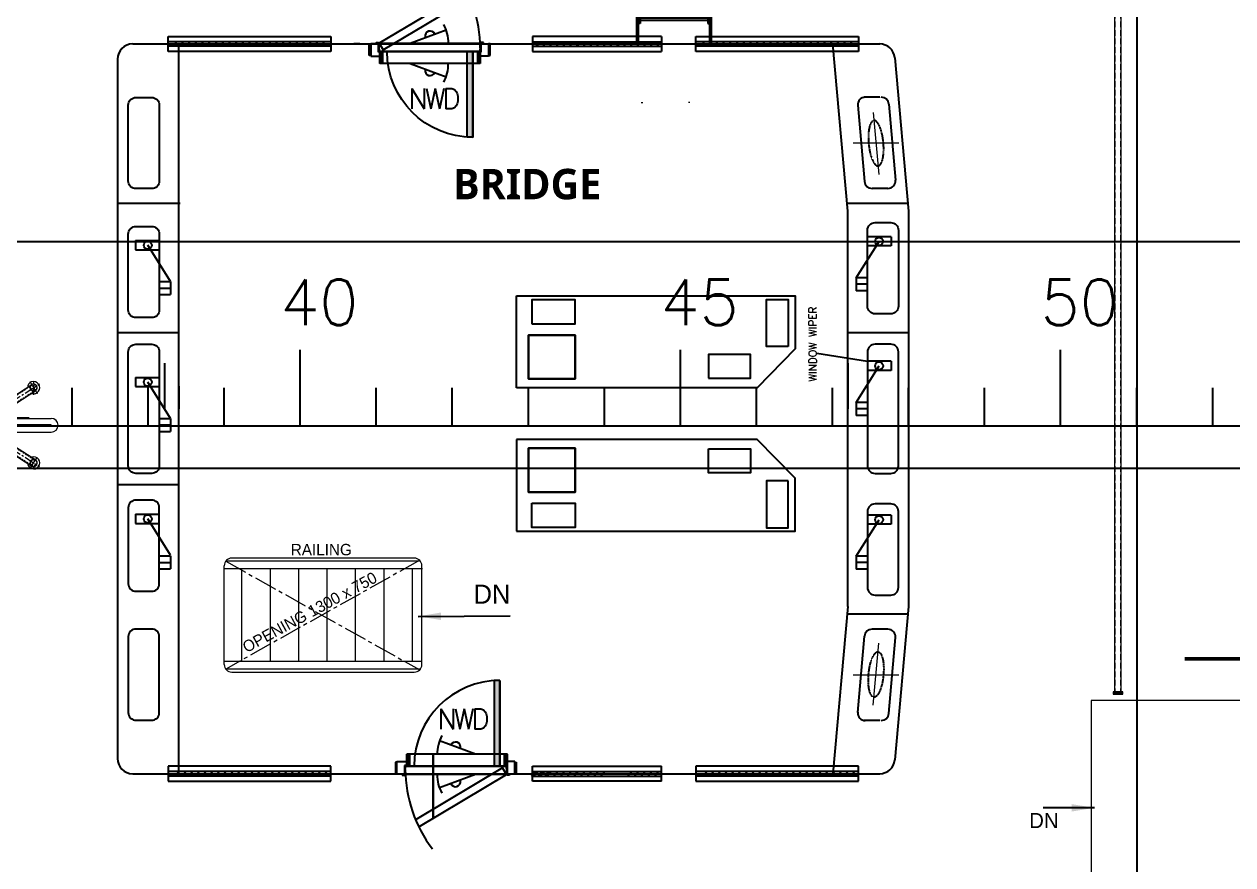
# Model space of a CAD drawing. Extents: x 766778 to 845620, y 133762 to 209800.
# Drawn here: x 832052 to 839999, y 172086 to 177615 of the extents above; entities that cross this region are included whole.
import ezdxf
from ezdxf.xclip import XClip

# ---------------------------------------------------------------- set-up
doc = ezdxf.new("R2010")
doc.units = 0
doc.header["$MEASUREMENT"] = 0
doc.header["$XCLIPFRAME"] = 2
for name, pattern in [('CENTER', [2, 1.25, -0.25, 0.25, -0.25]), ('CONTINUA', [0]), ('DASHED', [0.75, 0.5, -0.25]), ('HIDDEN', [0.375, 0.25, -0.125]), ('MITTE2', [1.125, 0.75, -0.125, 0.125, -0.125])]:
    doc.linetypes.add(name, pattern=pattern)
doc.layers.get('0').update_dxf_attribs({"color": 1, "linetype": 'CONTINUOUS'})
for name, color, linetype in [('acc. doors', 7, 'CONTINUOUS'), ('GA', 7, 'CONTINUOUS'), ('Layer1', 7, 'CONTINUOUS'), ('OUTFIT-ESCAPE LADDERS', 7, 'CONTINUOUS'), ('SS', 1, 'CONTINUOUS')]:
    doc.layers.add(name, color=color, linetype=linetype)
for name, color, linetype, lineweight in [('CON-035', 2, 'CONTINUOUS', 35), ('Steel Bulkheads & decks', 1, 'CONTINUOUS', 15), ('TXT-050', 3, 'CONTINUOUS', 50)]:
    doc.layers.add(name, color=color, linetype=linetype, lineweight=lineweight)
doc.styles.add('ROMAN S', font='romans.shx')
doc.styles.add('ROMANS', font='ROMANS')
doc.styles.add('RS', font='ROMANS')
doc.dimstyles.new('AM_ANSI$7', dxfattribs={"dimtxt": 0.12, "dimasz": 0.12, "dimexe": 0.1, "dimexo": 0.05, "dimgap": 0.06, "dimtad": 0, "dimtih": 1, "dimtoh": 1, "dimdec": 4, "dimzin": 7, "dimdsep": 46, "dimtxsty": 'Standard', "dimcen": 0, "dimclrd": 256, "dimclre": 256, "dimclrt": 2, "dimadec": 0, "dimazin": 2, "dimtp": 0.1, "dimtm": 0.1, "dimtfac": 0.71, "dimtdec": 4, "dimtofl": 0, "dimtmove": 0, "dimatfit": 3, "dimfxl": 1, "dimtolj": 1, "dimtzin": 7, "dimlwd": -1, "dimlwe": -1, "dimarcsym": 1})
doc.dimstyles.get("Standard").update_dxf_attribs({"dimtxt": 0.18, "dimasz": 0.18, "dimexe": 0.18, "dimexo": 0.0625, "dimgap": 0.09, "dimtad": 0, "dimtih": 1, "dimtoh": 1, "dimdec": 4, "dimzin": 0, "dimdsep": 46, "dimtxsty": 'Standard', "dimcen": 0.09, "dimadec": 0, "dimazin": 0, "dimtfac": 1, "dimtdec": 4, "dimtofl": 0, "dimtmove": 0, "dimatfit": 3, "dimfxl": 1, "dimtolj": 1, "dimtzin": 0, "dimarcsym": 0})
pattern_1 = [(135.00117514, (382984.9725, 3398589.0525), (5.51531977, 5.515546014), []), (135.00117514, (382983.9725, 3398589.0525), (5.51531977, 5.515546014), [])]

# ---------------------------------------------------------------- blocks, each defined once
blk = doc.blocks.new('BL FRAME RULER')
at = {"color": 1, "linetype": 'Continuous'}
for points in [[(221108.1, 79357.3), (221108.1, 79857.3)], [(223608.1, 79357.3), (223608.1, 79857.3)], [(226108.1, 79357.3), (226108.1, 79857.3)], [(219608.1, 79357.3), (219608.1, 79607.3)], [(220108.1, 79357.3), (220108.1, 79607.3)], [(220608.1, 79357.3), (220608.1, 79607.3)], [(221608.1, 79357.3), (221608.1, 79607.3)], [(222108.1, 79357.3), (222108.1, 79607.3)], [(222608.1, 79357.3), (222608.1, 79607.3)], [(223108.1, 79357.3), (223108.1, 79607.3)], [(224108.1, 79357.3), (224108.1, 79607.3)], [(224608.1, 79357.3), (224608.1, 79607.3)], [(225108.1, 79357.3), (225108.1, 79607.3)], [(225608.1, 79357.3), (225608.1, 79607.3)], [(226608.1, 79357.3), (226608.1, 79607.3)], [(227108.1, 79357.3), (227108.1, 79607.3)]]:
    blk.add_lwpolyline(points, dxfattribs=at)
at = {"linetype": 'Continuous'}
blk.add_lwpolyline([(198608.1, 79357.3), (233608.1, 79357.3)], dxfattribs=at)
at = {"color": 7, "linetype": 'Continuous', "char_height": 300, "attachment_point": 1, "style": 'ROMANS'}
for s, insert in [('40', (220976.7, 80319.3)), ('45', (223476.7, 80319.3)), ('50', (225976.7, 80319.3))]:
    blk.add_mtext_dynamic_manual_height_columns(s, width=571.615, gutter_width=1, heights=[0], dxfattribs=dict(at, insert=insert))
blk = doc.blocks.new('A$C474A7C14')
at = {"linetype": 'ByBlock'}
h = blk.add_hatch(dxfattribs=at)
h.set_pattern_fill('JIS_LC_8A', color=6, scale=0.666667)
h.set_pattern_definition(pattern_1)
h.paths.add_polyline_path([(-488, 805), (-414, 805), (-414, 1108), (-488, 1108)])
h = blk.add_hatch(dxfattribs=at)
h.set_pattern_fill('JIS_LC_8A', color=6, scale=0.666667)
h.set_pattern_definition(pattern_1)
h.paths.add_polyline_path([(2086, 1108), (2013, 1108), (2013, 805), (2086, 805)])
at = {"layer": 'acc. doors', "ltscale": 0.09}
blk.add_hatch(color=6, dxfattribs=at).paths.add_polyline_path([(-297, 805), (-151, 805), (-152, 2995), (-298, 3000)])
at = {"color": 6, "linetype": 'ByBlock'}
for p, q in [((-488, 1108), (2086, 1108)), ((-488, 805), (-488, 1108)), ((-488, 805), (-488, 1108)), ((-414, 1108), (2013, 1108)), ((-414, 805), (-414, 1108)), ((-414, 805), (-414, 1108)), ((2013, 1108), (2013, 805)), ((2013, 805), (2013, 1108)), ((2086, 1108), (2086, 805)), ((2086, 805), (2086, 1108)), ((2086, 805), (-488, 805)), ((2013, 805), (-414, 805)), ((-297, 805), (-414, 805))]:
    blk.add_line(p, q, dxfattribs=at)
at = {"layer": 'acc. doors', "color": 6, "ltscale": 0.05}
for p, q in [((-298, 3000), (-297, 805)), ((-151, 2995), (-151, 805))]:
    blk.add_line(p, q, dxfattribs=at)
at = {"layer": 'acc. doors', "color": 6, "ltscale": 0.09}
for p, q in [((-297, 805), (-298, 3000)), ((-298, 3000), (-152, 2995)), ((-152, 2995), (-151, 805))]:
    blk.add_line(p, q, dxfattribs=at)
at = {"layer": 'acc. doors', "color": 6, "ltscale": 0.05, "extrusion": (0, 0, -1)}
blk.add_ellipse((-297, 805), major_axis=(-2193, 73), ratio=1, start_param=1.537284, end_param=3.10808, dxfattribs=at)
blk = doc.blocks.new('WH-LADDER')
at = {"color": 1, "linetype": 'MITTE2', "lineweight": 9, "ltscale": 200}
for p, q in [((2362531.7, -150172.9), (2361816.3, -151448.3)), ((2362537.1, -151448.3), (2361821.7, -150172.9))]:
    blk.add_line(p, q, dxfattribs=at)
at = {"color": 4, "linetype": 'ByBlock', "lineweight": 9}
for p, q in [((2361821.7, -151456), (2361821.7, -150172.9)), ((2361851.7, -150162.9), (2362501.7, -150162.9)), ((2361871.7, -151463.9), (2361871.7, -150162.9)), ((2362481.7, -151465.9), (2362481.7, -150162.9)), ((2362531.7, -151454), (2362531.7, -150172.9)), ((2361801.7, -150212.9), (2361801.7, -151412.9)), ((2362481.7, -150277), (2361871.7, -150277)), ((2362551.7, -151412.9), (2362551.7, -150212.9)), ((2362481.7, -150464), (2361871.7, -150464)), ((2362481.7, -150651), (2361871.7, -150651)), ((2362481.7, -150838.4), (2361871.7, -150838.4)), ((2362481.7, -151025), (2361871.7, -151025)), ((2362481.7, -151212), (2361871.7, -151212)), ((2361851.7, -151462.9), (2362501.7, -151462.9)), ((2362481.7, -151399), (2361871.7, -151399))]:
    blk.add_line(p, q, dxfattribs=at)
for centre, start, end in [((2361851.7, -150212.9), 90, 180), ((2362501.7, -150212.9), 0, 90), ((2361851.7, -151412.9), 180, 270), ((2362501.7, -151412.9), 270, 0)]:
    blk.add_arc(centre, 50, start, end, dxfattribs=at)
at = {"color": 7}
blk.add_text('RAILING', height=75, rotation=270, dxfattribs=at).set_placement((2362570.1, -150600.7))
at = {"color": 7, "lineweight": 9, "insert": (2361992.2, -150273.7), "char_height": 75, "attachment_point": 1, "rotation": 298.62343}
blk.add_mtext('OPENING 1300 x 750', dxfattribs=at)
blk = doc.blocks.new('VERTICAL LADDER')
at = {"color": 0, "linetype": 'ByBlock', "lineweight": -2}
for p, q in [((-220, -6.9), (-220, 165.6)), ((-210, 8.1), (-210, 165.6)), ((210, -6.9), (210, 165.6)), ((220, -6.9), (220, 165.6)), ((-215, 0), (-215, 31.2)), ((215, 31.2), (-215, 31.2)), ((-215, 15.6), (215, 15.6)), ((-215, 0), (215, 0)), ((-200, 48.1), (-210, 48.1)), ((-210, -16.9), (-210, 37.4)), ((-200, -16.9), (-200, 48.1)), ((200, -16.9), (200, 48.1)), ((200, 48.1), (210, 48.1)), ((210, -16.9), (210, 37.4)), ((210, -16.9), (210, 35.6)), ((215, 0), (215, 31.2)), ((-220, -6.9), (-210, -6.9)), ((-210, -16.9), (-200, -16.9)), ((210, -16.9), (200, -16.9)), ((220, -6.9), (210, -6.9))]:
    blk.add_line(p, q, dxfattribs=at)
at = {"ltscale": 2.5}
for points in [[(-220, 165.6), (-210, 165.6)], [(210, 165.6), (220, 165.6)]]:
    blk.add_lwpolyline(points, dxfattribs=at)
blk = doc.blocks.new('FN')
at = {"color": 252, "lineweight": 9, "ltscale": 0.25}
for p, q in [((22494.1, 20754.7), (22488.1, 20754.7)), ((22488.1, 20754.7), (22488.1, 20639.8)), ((22494.1, 20639.8), (22494.1, 20754.7)), ((22385.1, 20561.8), (22463.9, 20561.8)), ((22450.1, 20519.8), (22385.1, 20519.8)), ((22450.1, 20519.8), (22385.1, 20519.8)), ((22385.1, 20519.8), (22385.1, 20513.8)), ((22385.1, 20513.8), (22450.1, 20513.8)), ((22450.1, 20513.8), (22450.1, 20519.8)), ((22512.2, 20561.8), (22851.2, 20561.8)), ((22851.2, 20519.8), (22526.2, 20519.8)), ((22526.2, 20519.8), (22526.2, 20513.8)), ((22526.2, 20513.8), (22851.2, 20513.8)), ((22531.4, 20566.8), (22705.1, 20566.8)), ((22565.6, 20516.8), (22705.1, 20516.8)), ((22851.2, 20513.8), (22851.2, 20519.8)), ((22385.1, 20471.8), (22463.9, 20471.8)), ((22512.2, 20471.8), (22851.2, 20471.8)), ((22488.1, 20278.9), (22488.1, 20393.7)), ((22494.1, 20393.7), (22494.1, 20278.9)), ((22494.1, 20278.9), (22488.1, 20278.9))]:
    blk.add_line(p, q, dxfattribs=at)
at = {"color": 252, "linetype": 'CONTINUA', "lineweight": 9, "ltscale": 0.25}
for p, q in [((22496.5, 20638.7), (22723.2, 20785.1)), ((22523.6, 20598.7), (22749.3, 20744.5)), ((22463.9, 20546.3), (22463.9, 20578.8)), ((22512.2, 20546.3), (22512.2, 20577.7)), ((22463.9, 20487.3), (22463.9, 20454.7)), ((22512.2, 20487.3), (22512.2, 20455.9)), ((22523.6, 20434.8), (22749.3, 20289.1)), ((22496.5, 20394.9), (22723.2, 20248.5))]:
    blk.add_line(p, q, dxfattribs=at)
at = {"color": 252, "linetype": 'HIDDEN', "lineweight": 9, "ltscale": 50}
for p, q in [((22498.7, 20635.4), (22725.1, 20781.6)), ((22521.5, 20602.1), (22747, 20747.7)), ((22467.9, 20549.1), (22467.9, 20578.8)), ((22508.2, 20549.1), (22508.2, 20577.7)), ((22467.9, 20484.5), (22467.9, 20454.7)), ((22508.2, 20484.5), (22508.2, 20455.9)), ((22521.5, 20431.5), (22747, 20285.9)), ((22498.7, 20398.2), (22725.1, 20252))]:
    blk.add_line(p, q, dxfattribs=at)
at = {"color": 252, "linetype": 'CENTER', "lineweight": 5, "ltscale": 50}
for p, q in [((22510.5, 20619), (22773.8, 20789)), ((22735.5, 20717.3), (22735.5, 20811.3)), ((22510.5, 20414.6), (22773.8, 20244.6)), ((22710, 20229.7), (22761.1, 20308.9))]:
    blk.add_line(p, q, dxfattribs=at)
at = {"color": 252, "linetype": 'CENTER', "lineweight": 5, "ltscale": 0.1}
blk.add_line((22710, 20803.9), (22761.1, 20724.7), dxfattribs=at)
at = {"color": 252, "linetype": 'CENTER', "lineweight": 9, "ltscale": 50}
for p, q in [((22488.1, 20546.3), (22488.1, 20577.7)), ((22488.1, 20487.3), (22488.1, 20455.9))]:
    blk.add_line(p, q, dxfattribs=at)
at = {"color": 252, "linetype": 'HIDDEN', "lineweight": 9, "ltscale": 50}
for centre in [(22735.5, 20764.3), (22735.5, 20269.3)]:
    blk.add_circle(centre, 20.2, dxfattribs=at)
at = {"color": 252, "linetype": 'Continuous', "lineweight": 9}
blk.add_circle((22488.1, 20516.8), 38.1, dxfattribs=at)
at = {"color": 253, "linetype": 'Continuous', "lineweight": 9}
blk.add_circle((22488.1, 20516.8), 38.1, dxfattribs=at)
at = {"color": 252, "linetype": 'HIDDEN', "lineweight": 9}
blk.add_circle((22488.1, 20516.8), 32.9, dxfattribs=at)
at = {"color": 253, "linetype": 'HIDDEN', "lineweight": 9}
blk.add_circle((22488.1, 20516.8), 32.9, dxfattribs=at)
at = {"color": 252, "lineweight": 9, "ltscale": 0.25}
for centre, radius, start, end in [((22735.5, 20764.3), 40, 249.96852, 182.5462), ((22735.5, 20764.3), 24.2, 300.8783, 120.8783), ((22735.5, 20269.3), 40, 177.4538, 110.03148), ((22735.5, 20269.3), 24.2, 239.1217, 59.1217)]:
    blk.add_arc(centre, radius, start, end, dxfattribs=at)
at = {"color": 252, "linetype": 'HIDDEN', "lineweight": 9, "ltscale": 50}
for centre, radius, start, end in [((22735.5, 20764.3), 24.2, 156.14716, 269.56364), ((22537.2, 20577.7), 69.3, 121.94213, 180.91327), ((22537.2, 20577.7), 28.9, 122.8554, 180), ((22537.2, 20455.9), 69.3, 179.08673, 238.05787), ((22537.2, 20455.9), 28.9, 180, 237.1446), ((22735.5, 20269.3), 24.2, 90.43636, 203.85284)]:
    blk.add_arc(centre, radius, start, end, dxfattribs=at)
at = {"color": 252, "linetype": 'CONTINUA', "lineweight": 9, "ltscale": 0.25}
for centre, radius, start, end in [((22537.2, 20577.7), 73.3, 121.99134, 180.86406), ((22537.2, 20577.7), 25, 122.8554, 180), ((22537.2, 20455.9), 73.3, 179.13594, 238.00866), ((22537.2, 20455.9), 25, 180, 237.1446)]:
    blk.add_arc(centre, radius, start, end, dxfattribs=at)
at = {"color": 252, "linetype": 'CENTER', "lineweight": 9, "ltscale": 50}
for centre, start, end in [((22537.2, 20577.7), 122.8554, 180), ((22537.2, 20455.9), 180, 237.1446)]:
    blk.add_arc(centre, 49.1, start, end, dxfattribs=at)
at = {"color": 252, "linetype": 'Continuous', "lineweight": 9}
for centre, radius, start, end in [((22385.1, 20516.8), 45, 90, 270), ((22479.5, 20572.9), 62.4, 315.64785, 0), ((22479.5, 20460.7), 62.4, 0, 44.35215), ((22851.2, 20516.8), 45, 270, 90), ((22479.5, 20460.7), 20, 4.94078, 64.29204)]:
    blk.add_arc(centre, radius, start, end, dxfattribs=at)
at = {"layer": 'GA', "color": 252, "lineweight": 9}
for p, q in [((22488.1, 20393.7), (22488.1, 20212.8)), ((22494.1, 20393.9), (22494.1, 20212.8))]:
    blk.add_line(p, q, dxfattribs=at)
at = {"layer": 'GA', "color": 7, "linetype": 'DASHED', "lineweight": 0, "ltscale": 75}
for centre, radius, start, end in [((22479.5, 20572.9), 59.2, 317.04924, 0), ((22479.5, 20460.7), 23.2, 4.58226, 52.40235), ((22479.5, 20460.7), 59.2, 0, 42.95076)]:
    blk.add_arc(centre, radius, start, end, dxfattribs=at)

msp = doc.modelspace()

# ---------------------------------------------------------------- hatches: boundary and pattern name
at = {"linetype": 'Continuous', "lineweight": 9}
msp.add_hatch(color=252, dxfattribs=at).paths.add_polyline_path([(839211.46647, 173224.01593), (839211.46647, 173208.01593), (839276.46647, 173208.01593), (839276.46647, 173224.01593)])

# ---------------------------------------------------------------- linework, layer by layer
at = {"color": 252, "linetype": 'Continuous', "lineweight": 9}
for p, q in [((839222.71647, 173208.01593), (839222.71647, 177950.37838)), ((839265.21647, 173208.01593), (839265.21647, 177950.37838)), ((836109.76364, 177099.47979), (836119.76364, 177099.47979)), ((836429.76364, 177099.47979), (836419.76364, 177099.47979))]:
    msp.add_line(p, q, dxfattribs=at)
at = {"color": 3, "linetype": 'Continuous'}
for p, q in [((832765.5717, 177484.90437), (837677.07311, 177484.90437)), ((833068.52037, 172684.90437), (833068.52037, 177484.90437)), ((833068.52037, 172684.90437), (833068.52037, 177484.90437)), ((837468.52037, 176384.90437), (837368.52037, 177484.90437)), ((832665.5717, 177384.90437), (832665.5717, 172784.90437)), ((837776.67475, 177393.8214), (837867, 176384.90437)), ((837862.52365, 176434.90437), (837463.97491, 176434.90437)), ((837468.52037, 173784.90437), (837468.52037, 176384.90437)), ((837867, 176384.90437), (837867, 173784.90437)), ((837468.52037, 175384.90437), (837468.52037, 175084.90437)), ((837468.52037, 173784.90437), (837368.52037, 172684.90437)), ((837867, 173784.90437), (837776.67475, 172775.98734)), ((832765.5717, 172684.90437), (837677.07311, 172684.90437))]:
    msp.add_line(p, q, dxfattribs=at)
at = {"color": 1}
for p, q in [((834168.52037, 177484.90437), (834268.52037, 177484.90437)), ((834321.02037, 177409.90437), (834321.02037, 177484.90437)), ((834321.02037, 177484.90437), (834331.02037, 177484.90437)), ((834366.02037, 177484.90437), (834331.02037, 177484.90437)), ((834331.02037, 177484.90437), (834331.02037, 177409.90437)), ((834366.02037, 177484.90437), (834366.02037, 177494.90437)), ((834366.02037, 177494.90437), (834381.02037, 177494.90437)), ((834381.02037, 177494.90437), (834381.02037, 177489.90437)), ((834381.02037, 177429.90437), (834381.02037, 177489.90437)), ((835071.02037, 177494.90437), (835056.02037, 177494.90437)), ((835056.02037, 177494.90437), (835056.02037, 177489.90437)), ((835056.02037, 177429.90437), (835056.02037, 177489.90437)), ((835071.02037, 177484.90437), (835071.02037, 177494.90437)), ((835106.02037, 177484.90437), (835106.02037, 177409.90437)), ((835116.02037, 177484.90437), (835106.02037, 177484.90437)), ((835116.02037, 177409.90437), (835116.02037, 177484.90437)), ((834331.02037, 177409.90437), (834321.02037, 177409.90437)), ((834331.02037, 177409.90437), (834331.02037, 177404.90437)), ((834331.02037, 177404.90437), (834401.02037, 177404.90437)), ((834401.02037, 177429.90437), (834381.02037, 177429.90437)), ((834386.02037, 177449.90437), (834386.02037, 177434.90437)), ((834386.02037, 177434.90437), (835051.02037, 177434.90437)), ((834386.02037, 177434.90437), (835051.02037, 177434.90437)), ((834401.02037, 177404.90437), (834401.02037, 177429.90437)), ((835036.02037, 177404.90437), (835036.02037, 177429.90437)), ((835036.02037, 177429.90437), (835056.02037, 177429.90437)), ((835106.02037, 177404.90437), (835036.02037, 177404.90437)), ((835051.02037, 177434.90437), (835051.02037, 177449.90437)), ((835106.02037, 177409.90437), (835116.02037, 177409.90437)), ((835106.02037, 177409.90437), (835106.02037, 177404.90437)), ((837532.71476, 177083.10577), (837577.50106, 176580.44585)), ((837678.25866, 177134.90437), (837573.84271, 177134.90437)), ((837736.89917, 177089.36288), (837781.52399, 176589.3028)), ((837731.71783, 176534.90437), (837627.30188, 176534.90437)), ((832784.59881, 176191.46071), (832940.48302, 176191.46071)), ((832784.59881, 176191.46071), (832784.59881, 176131.46071)), ((837752.44193, 176217.12242), (837596.55771, 176217.12242)), ((832784.59881, 176131.46071), (832940.48302, 176131.46071)), ((833014.28622, 175921.45335), (832864.28326, 176160.78471)), ((837522.75451, 175947.11413), (837672.75748, 176186.44642)), ((837752.44193, 176157.12242), (837596.55771, 176157.12242)), ((832940.48302, 175921.45335), (833014.28622, 175921.45335)), ((832940.48302, 175878.70484), (833014.28622, 175878.70484)), ((833014.28622, 175921.45335), (833014.28622, 175835.95634)), ((837596.55771, 175947.11413), (837522.75451, 175947.11413)), ((837522.75451, 175947.11413), (837522.75451, 175861.61711)), ((837596.55771, 175904.36562), (837522.75451, 175904.36562)), ((832940.48302, 175835.95634), (833014.28622, 175835.95634)), ((837596.55771, 175861.61711), (837522.75451, 175861.61711)), ((837752.44193, 175397.66117), (837596.55771, 175397.66117)), ((837522.75451, 175127.65288), (837672.75748, 175366.98517)), ((837752.44193, 175337.66117), (837596.55771, 175337.66117)), ((832784.59881, 175291.46071), (832940.48302, 175291.46071)), ((832784.59881, 175291.46071), (832784.59881, 175231.46071)), ((833014.28622, 175021.45335), (832864.28326, 175260.78471)), ((832784.59881, 175231.46071), (832940.48302, 175231.46071)), ((837596.55771, 175127.65288), (837522.75451, 175127.65288)), ((837522.75451, 175127.65288), (837522.75451, 175042.15586)), ((837596.55771, 175084.90437), (837522.75451, 175084.90437)), ((832940.48302, 175021.45335), (833014.28622, 175021.45335)), ((833014.28622, 175021.45335), (833014.28622, 174935.95634)), ((837596.55771, 175042.15586), (837522.75451, 175042.15586)), ((832940.48302, 174978.70484), (833014.28622, 174978.70484)), ((832940.48302, 174935.95634), (833014.28622, 174935.95634)), ((832784.59881, 174391.46071), (832940.48302, 174391.46071)), ((832784.59881, 174391.46071), (832784.59881, 174331.46071)), ((833014.28622, 174121.45335), (832864.28326, 174360.78471)), ((837752.44193, 174386.2663), (837596.55771, 174386.2663)), ((832784.59881, 174331.46071), (832940.48302, 174331.46071)), ((837522.75451, 174116.25801), (837672.75748, 174355.5903)), ((837752.44193, 174326.2663), (837596.55771, 174326.2663)), ((832940.48302, 174117.90437), (833014.28622, 174117.90437)), ((832940.48302, 174075.15586), (833014.28622, 174075.15586)), ((833014.28622, 174117.90437), (833014.28622, 174032.40735)), ((837596.55771, 174116.25801), (837522.75451, 174116.25801)), ((837522.75451, 174116.25801), (837522.75451, 174030.76099)), ((837596.55771, 174073.5095), (837522.75451, 174073.5095)), ((832940.48302, 174032.40735), (833014.28622, 174032.40735)), ((837596.55771, 174030.76099), (837522.75451, 174030.76099)), ((837731.71783, 173634.90437), (837627.30188, 173634.90437)), ((837678.25866, 173034.90437), (837573.84271, 173034.90437)), ((834502.84862, 172759.90437), (834492.84862, 172759.90437)), ((834492.84862, 172759.90437), (834492.84862, 172684.90437)), ((834502.84862, 172759.90437), (834502.84862, 172764.90437)), ((834502.84862, 172764.90437), (834572.84862, 172764.90437)), ((834502.84862, 172684.90437), (834502.84862, 172759.90437)), ((834572.84862, 172739.90437), (834552.84862, 172739.90437)), ((834552.84862, 172739.90437), (834552.84862, 172679.90437)), ((835222.84862, 172734.90437), (834557.84862, 172734.90437)), ((834557.84862, 172734.90437), (834557.84862, 172719.90437)), ((835222.84862, 172734.90437), (834557.84862, 172734.90437)), ((834572.84862, 172764.90437), (834572.84862, 172739.90437)), ((835277.84862, 172764.90437), (835207.84862, 172764.90437)), ((835207.84862, 172764.90437), (835207.84862, 172739.90437)), ((835207.84862, 172739.90437), (835227.84862, 172739.90437)), ((835222.84862, 172719.90437), (835222.84862, 172734.90437)), ((835227.84862, 172739.90437), (835227.84862, 172679.90437)), ((835277.84862, 172759.90437), (835277.84862, 172764.90437)), ((835277.84862, 172759.90437), (835287.84862, 172759.90437)), ((835277.84862, 172684.90437), (835277.84862, 172759.90437)), ((835277.84862, 172759.90437), (835287.84862, 172759.90437)), ((835287.84862, 172759.90437), (835287.84862, 172684.90437)), ((835287.84862, 172759.90437), (835287.84862, 172684.90437)), ((834492.84862, 172684.90437), (834502.84862, 172684.90437)), ((834537.84862, 172684.90437), (834537.84862, 172674.90437)), ((834537.84862, 172674.90437), (834552.84862, 172674.90437)), ((834552.84862, 172674.90437), (834552.84862, 172679.90437)), ((835227.84862, 172674.90437), (835227.84862, 172679.90437)), ((835242.84862, 172674.90437), (835227.84862, 172674.90437)), ((835242.84862, 172684.90437), (835277.84862, 172684.90437)), ((835242.84862, 172684.90437), (835242.84862, 172674.90437)), ((835287.84862, 172684.90437), (835277.84862, 172684.90437)), ((835287.84862, 172684.90437), (835277.84862, 172684.90437))]:
    msp.add_line(p, q, dxfattribs=at)
at = {"color": 1, "linetype": 'Continuous'}
for p, q in [((834867, 177484.90437), (834867, 177489.90437)), ((829214.22913, 174973.90437), (842226.52037, 174973.90437)), ((834741.86899, 172393.20634), (834741.86899, 172812.92029))]:
    msp.add_line(p, q, dxfattribs=at)
at = {"color": 1, "lineweight": 0}
for p, q in [((837634.99547, 177034.51238), (837671.29891, 176627.06003)), ((837502.78027, 176834.90437), (837802.78027, 176834.90437)), ((837634.99547, 173135.29635), (837671.29891, 173542.74871)), ((837502.78027, 173334.90437), (837802.78027, 173334.90437))]:
    msp.add_line(p, q, dxfattribs=at)
at = {"color": 1, "ltscale": 0.5}
for p, q in [((833076.5717, 176434.90437, 5.64218), (832673.62304, 176434.90437)), ((833068.52037, 176442.90437, 5.64218), (833068.52037, 176434.90437, 5.64218)), ((833068.52037, 175584.90437, 5.64218), (832665.5717, 175584.90437)), ((837867, 175584.90437), (837468.52037, 175584.90437)), ((833068.52037, 174584.90437, 5.64218), (832665.5717, 174584.90437)), ((837862.52365, 173734.90437), (837463.97491, 173734.90437))]:
    msp.add_line(p, q, dxfattribs=at)
at = {"color": 1, "ltscale": 0.3}
for p, q in [((837752.44193, 176217.12242), (837752.44193, 176157.12242)), ((837752.44193, 175397.66117), (837752.44193, 175337.66117)), ((837752.44193, 174386.2663), (837752.44193, 174326.2663)), ((837532.71476, 173086.70297), (837577.50106, 173589.36288)), ((837736.89917, 173080.44585), (837781.52399, 173580.50594))]:
    msp.add_line(p, q, dxfattribs=at)
at = {"color": 7, "linetype": 'Continuous'}
for p, q in [((835288.96148, 175223.30671), (835288.96148, 175828.16425)), ((835288.96148, 174884.19654), (835288.96148, 174279.339))]:
    msp.add_line(p, q, dxfattribs=at)
at = {"color": 7}
for q in [(837596.55771, 175397.66117), (837263.50589, 175451.39341)]:
    msp.add_line((837263.50589, 175451.39341), q, dxfattribs=at)
at = {"linetype": 'Continuous'}
msp.add_line((834741.86899, 172812.92029), (834741.86899, 172393.20634), dxfattribs=at)
at = {"color": 3, "linetype": 'Continuous'}
msp.add_lwpolyline([(825866.80946, 179473.66118), (834666.80946, 179473.66118), (838118.3676, 179473.90437), (839366.80945, 177966.37838), (839366.87668, 171966.37836), (838115.23165, 170473.90437), (835866.80946, 170473.90437), (825866.80946, 170473.90437), (825866.80946, 171723.90437), (827166.80946, 171723.90437), (827166.80946, 173073.90437), (831365.15888, 173073.90437), (831368.55042, 176573.90437), (825866.80946, 176573.90437)], dxfattribs=at)
at = {"color": 1}
for points in [[(834386.02037, 177489.90437), (835051.02037, 177489.90437), (835051.02037, 177434.90437), (834386.02037, 177434.90437)], [(835222.84862, 172679.90437), (834557.84862, 172679.90437), (834557.84862, 172734.90437), (835222.84862, 172734.90437)]]:
    msp.add_lwpolyline(points, close=True, dxfattribs=at)
at = {"color": 1, "ltscale": 0.3}
for points in [[(832786.72706, 177133.22646), (832890.48302, 177133.22646, -0.4142135624), (832940.48302, 177083.22646), (832940.48302, 176583.22646, -0.4142135624), (832890.48302, 176533.22646), (832786.72706, 176533.22646, -0.4142135624), (832736.72706, 176583.22646), (832736.72706, 177083.22646, -0.4142135624)], [(832786.72706, 176284.90437), (832890.48302, 176284.90437, -0.4142135624), (832940.48302, 176234.90437), (832940.48302, 175734.90437, -0.4142135624), (832890.48302, 175684.90437), (832786.72706, 175684.90437, -0.4142135624), (832736.72706, 175734.90437), (832736.72706, 176234.90437, -0.4142135624)], [(837646.55771, 176309.90437), (837750.31367, 176309.90437, -0.4142135624), (837800.31367, 176259.90437), (837800.31367, 175759.90437, -0.4142135624), (837750.31367, 175709.90437), (837646.55771, 175709.90437, -0.4142135624), (837596.55771, 175759.90437), (837596.55771, 176259.90437, -0.4142135624)], [(837646.55771, 174659.90437), (837750.31367, 174659.90437, 0.4142135624), (837800.31367, 174709.90437), (837800.31367, 175459.90437, 0.4142135624), (837750.31367, 175509.90437), (837646.55771, 175509.90437, 0.4142135624), (837596.55771, 175459.90437), (837596.55771, 174709.90437, 0.4142135624)], [(832786.72706, 173884.90437), (832890.48302, 173884.90437, 0.4142135624), (832940.48302, 173934.90437), (832940.48302, 174434.90437, 0.4142135624), (832890.48302, 174484.90437), (832786.72706, 174484.90437, 0.4142135624), (832736.72706, 174434.90437), (832736.72706, 173934.90437, 0.4142135624)], [(837646.55771, 173859.90437), (837750.31367, 173859.90437, 0.4142135624), (837800.31367, 173909.90437), (837800.31367, 174409.90437, 0.4142135624), (837750.31367, 174459.90437), (837646.55771, 174459.90437, 0.4142135624), (837596.55771, 174409.90437), (837596.55771, 173909.90437, 0.4142135624)], [(832786.72706, 173036.58228), (832890.48302, 173036.58228, 0.4142135624), (832940.48302, 173086.58228), (832940.48302, 173586.58228, 0.4142135624), (832890.48302, 173636.58228), (832786.72706, 173636.58228, 0.4142135624), (832736.72706, 173586.58228), (832736.72706, 173086.58228, 0.4142135624)]]:
    msp.add_lwpolyline(points, format="xyb", close=True, dxfattribs=at)
at = {"color": 7}
for points in [[(835288.96148, 175828.16425), (837121.25644, 175828.16425), (837121.25644, 175478.56772), (836871.39813, 175223.30671), (835288.96148, 175223.30671)], [(835288.96148, 174279.339), (837121.25644, 174279.339), (837121.25644, 174628.93554), (836871.39813, 174884.19654), (835288.96148, 174884.19654)]]:
    msp.add_lwpolyline(points, dxfattribs=at)
for points in [[(835388.78748, 175643.59685), (835673.95354, 175643.59685), (835673.95354, 175802.76726), (835388.78748, 175802.76726)], [(837075.76847, 175495.32448), (836932.64744, 175495.32448), (836932.64744, 175805.00671), (837075.76847, 175805.00671)], [(835367.89132, 175570.50326), (835674.36852, 175570.50326), (835674.36852, 175281.6092), (835367.89132, 175281.6092)], [(835674.36852, 175570.50326), (835367.89132, 175570.50326), (835367.89132, 175281.6092), (835674.36852, 175281.6092)], [(836550.52799, 175285.62928), (836827.04337, 175285.62928), (836827.04337, 175442.55351), (836550.52799, 175442.55351)], [(835367.89132, 174537), (835674.36852, 174537), (835674.36852, 174825.89406), (835367.89132, 174825.89406)], [(835674.36852, 174537), (835367.89132, 174537), (835367.89132, 174825.89406), (835674.36852, 174825.89406)], [(836550.52799, 174821.87398), (836827.04337, 174821.87398), (836827.04337, 174664.94975), (836550.52799, 174664.94975)], [(837075.76847, 174612.17877), (836932.64744, 174612.17877), (836932.64744, 174302.49655), (837075.76847, 174302.49655)], [(835388.78748, 174463.90641), (835673.95354, 174463.90641), (835673.95354, 174304.736), (835388.78748, 174304.736)]]:
    msp.add_lwpolyline(points, close=True, dxfattribs=at)
at = {"color": 1}
msp.add_lwpolyline([(832786.72706, 175509.90437), (832890.48302, 175509.90437, -0.4142135624), (832940.48302, 175459.90437), (832940.48302, 174709.90437, -0.4142135624), (832890.48302, 174659.90437), (832786.72706, 174659.90437, -0.4142135624), (832736.72706, 174709.90437), (832736.72706, 175459.90437, -0.4142135624)], format="xyb", close=True, dxfattribs=at)
at = {"color": 252, "linetype": 'Continuous', "lineweight": 9}
msp.add_lwpolyline([(839276.46647, 173208.01593), (839276.46647, 173224.01593), (839211.46647, 173224.01593), (839211.46647, 173208.01593)], close=True, dxfattribs=at)
at = {"color": 1}
for centre in [(832864.28326, 176160.78471), (837672.75748, 176186.44642), (837672.75748, 175366.98517), (832864.28326, 175260.78471), (832864.28326, 174360.78471), (837672.75748, 174355.5903)]:
    msp.add_circle(centre, 26.21808, dxfattribs=at)
for centre, radius, start, end in [((834721.27884, 177536.88575), 33.21399, 23.035428895, 192.568144244), ((834720.69419, 177309.90061), 33.21399, 167.437251407, 336.969966901), ((837582.6824, 177084.90437), 50, 90, 185.115876854), ((837687.09835, 177084.90437), 50, 5.115876854, 90), ((837731.71783, 176584.90437), 50, 270, 5.115876854), ((837627.30188, 176584.90437), 50, 185.115876854, 270), ((837627.30188, 173584.90437), 50, 90, 174.884123146), ((837731.71783, 173584.90437), 50, 354.884123146, 90), ((837582.6824, 173084.90437), 50, 174.884123146, 270), ((837687.09835, 173084.90437), 50, 270, 354.884123146), ((834888.1748, 172859.90813), 33.21399, 347.437251408, 156.9699669), ((834887.59015, 172632.92298), 33.21399, 203.035428896, 12.568144245)]:
    msp.add_arc(centre, radius, start, end, dxfattribs=at)
at = {"color": 3, "linetype": 'Continuous'}
for centre, start, end in [((832765.5717, 177384.90437), 90, 180), ((837677.07311, 177384.90437), 5.115876854, 90), ((832765.5717, 172784.90437), 180, 270), ((837677.07311, 172784.90437), 270, 354.884123146)]:
    msp.add_arc(centre, 100, start, end, dxfattribs=at)
at = {"color": 1, "linetype": 'CENTER', "ltscale": 0.1, "extrusion": (0, 0, -1)}
msp.add_ellipse((837653.02565, 176832.19622), major_axis=(13.82301, -149.42975), ratio=0.3247714219, dxfattribs=at)
at = {"color": 1, "linetype": 'CENTER', "ltscale": 0.1}
msp.add_ellipse((837653.02565, 173337.61252), major_axis=(13.82301, 149.42975), ratio=0.3247714219, dxfattribs=at)
at = {"layer": 'GA', "color": 7, "linetype": 'DASHED', "lineweight": 0, "ltscale": 75}
for p, q in [((839225.96647, 173208.01593), (839225.96647, 177950.37838)), ((839261.96647, 173208.01593), (839261.96647, 177950.37838))]:
    msp.add_line(p, q, dxfattribs=at)
at = {"layer": 'GA', "color": 1}
for p, q in [((834590.42193, 177489.90437), (834826.48904, 177578.41464)), ((835435.52037, 177484.90437), (835443.52037, 177484.90437)), ((836360.52037, 177484.90437), (836368.52037, 177484.90437)), ((834589.83286, 177356.86967), (834825.9083, 177268.38162)), ((832974.51776, 175384.90437), (832974.51776, 175084.90437)), ((833068.52037, 175234.90437), (833068.52037, 175084.90437)), ((835019.03613, 172812.93907), (834782.96069, 172901.42711)), ((835018.44706, 172679.90437), (834782.37995, 172591.39409)), ((835435.52037, 172684.90437), (835443.52037, 172684.90437))]:
    msp.add_line(p, q, dxfattribs=at)
for centre, start, end in [((834597.69393, 177495.11426), 358.77391831, 28.82484164), ((834597.10535, 177351.66046), 331.180554127, 1.231477393), ((835011.76364, 172818.14828), 151.18055413, 181.231477393), ((835011.17506, 172674.69447), 178.77391831, 208.824841639)]:
    msp.add_arc(centre, 243.48114, start, end, dxfattribs=at)
at = {"layer": 'SS', "color": 1}
for p, q in [((834962.84333, 177833.73183), (834386.02037, 177489.90437)), ((834411.62097, 177446.95546), (834983.55122, 177787.86651)), ((832998.61765, 177434.90437), (832998.61765, 177534.90437)), ((832998.61765, 177534.90437), (834068.61765, 177534.90437)), ((832998.61765, 177434.90437), (832998.61765, 177534.90437)), ((832998.61765, 177534.90437), (834068.61765, 177534.90437)), ((834068.61765, 177499.90437), (832998.61765, 177499.90437)), ((834068.61765, 177469.90437), (832998.61765, 177469.90437)), ((833071.79149, 177469.90437), (833041.79149, 177499.90437)), ((833115.98566, 177469.90437), (833085.98566, 177499.90437)), ((833160.17984, 177469.90437), (833130.17984, 177499.90437)), ((833204.37401, 177469.90437), (833174.37401, 177499.90437)), ((833248.56818, 177469.90437), (833218.56818, 177499.90437)), ((833292.76236, 177469.90437), (833262.76236, 177499.90437)), ((833336.95653, 177469.90437), (833306.95653, 177499.90437)), ((833381.15071, 177469.90437), (833351.15071, 177499.90437)), ((833425.34488, 177469.90437), (833395.34488, 177499.90437)), ((833469.53905, 177469.90437), (833439.53905, 177499.90437)), ((833513.73323, 177469.90437), (833483.73323, 177499.90437)), ((833557.9274, 177469.90437), (833527.9274, 177499.90437)), ((833602.12158, 177469.90437), (833572.12158, 177499.90437)), ((833646.31575, 177469.90437), (833616.31575, 177499.90437)), ((833690.50992, 177469.90437), (833660.50992, 177499.90437)), ((833734.7041, 177469.90437), (833704.7041, 177499.90437)), ((833778.89827, 177469.90437), (833748.89827, 177499.90437)), ((833823.09244, 177469.90437), (833793.09244, 177499.90437)), ((833867.28662, 177469.90437), (833837.28662, 177499.90437)), ((833911.48079, 177469.90437), (833881.48079, 177499.90437)), ((833955.67497, 177469.90437), (833925.67497, 177499.90437)), ((833999.86914, 177469.90437), (833969.86914, 177499.90437)), ((834044.06331, 177469.90437), (834014.06331, 177499.90437)), ((834068.61765, 177534.90437), (834068.61765, 177434.90437)), ((834068.61765, 177534.90437), (834068.61765, 177434.90437)), ((834258.49733, 177484.93598), (834218.49733, 177484.93598)), ((834386.02037, 177489.90437), (834411.62097, 177446.95546)), ((836243.52037, 177534.90437), (835393.52037, 177534.90437)), ((835393.52037, 177534.90437), (835393.52037, 177434.90437)), ((835393.52037, 177499.90437), (836243.52037, 177499.90437)), ((835393.52037, 177469.90437), (836243.52037, 177469.90437)), ((835400.50855, 177499.90437), (835415.03378, 177485.37913)), ((835415.03378, 177485.37913), (835430.50855, 177469.90437)), ((835444.70272, 177499.90437), (835459.22796, 177485.37913)), ((835459.22796, 177485.37913), (835474.70272, 177469.90437)), ((835488.89689, 177499.90437), (835503.42213, 177485.37913)), ((835503.42213, 177485.37913), (835518.89689, 177469.90437)), ((835533.09107, 177499.90437), (835547.6163, 177485.37913)), ((835547.6163, 177485.37913), (835563.09107, 177469.90437)), ((835577.28524, 177499.90437), (835591.81048, 177485.37913)), ((835591.81048, 177485.37913), (835607.28524, 177469.90437)), ((835621.47941, 177499.90437), (835636.00465, 177485.37913)), ((835636.00465, 177485.37913), (835651.47941, 177469.90437)), ((835665.67359, 177499.90437), (835680.19883, 177485.37913)), ((835680.19883, 177485.37913), (835695.67359, 177469.90437)), ((835709.86776, 177499.90437), (835724.393, 177485.37913)), ((835724.393, 177485.37913), (835739.86776, 177469.90437)), ((835754.06194, 177499.90437), (835768.58717, 177485.37913)), ((835768.58717, 177485.37913), (835784.06194, 177469.90437)), ((835798.25611, 177499.90437), (835812.78135, 177485.37913)), ((835812.78135, 177485.37913), (835828.25611, 177469.90437)), ((835842.45028, 177499.90437), (835856.97552, 177485.37913)), ((835856.97552, 177485.37913), (835872.45028, 177469.90437)), ((835886.64446, 177499.90437), (835901.1697, 177485.37913)), ((835901.1697, 177485.37913), (835916.64446, 177469.90437)), ((835930.83863, 177499.90437), (835945.36387, 177485.37913)), ((835945.36387, 177485.37913), (835960.83863, 177469.90437)), ((835975.03281, 177499.90437), (835989.55804, 177485.37913)), ((835989.55804, 177485.37913), (836005.03281, 177469.90437)), ((836019.22698, 177499.90437), (836033.75222, 177485.37913)), ((836033.75222, 177485.37913), (836049.22698, 177469.90437)), ((836063.42115, 177499.90437), (836077.94639, 177485.37913)), ((836077.94639, 177485.37913), (836093.42115, 177469.90437)), ((836107.61533, 177499.90437), (836122.14056, 177485.37913)), ((836122.14056, 177485.37913), (836137.61533, 177469.90437)), ((836151.8095, 177499.90437), (836166.33474, 177485.37913)), ((836166.33474, 177485.37913), (836181.8095, 177469.90437)), ((836196.00367, 177499.90437), (836210.52891, 177485.37913)), ((836210.52891, 177485.37913), (836226.00367, 177469.90437)), ((836240.19785, 177499.90437), (836243.52037, 177496.58185)), ((836243.52037, 177534.90437), (836243.52037, 177434.90437)), ((836468.52037, 177434.90437), (836468.52037, 177534.90437)), ((836468.52037, 177534.90437), (837538.52037, 177534.90437)), ((837538.52037, 177499.90437), (836468.52037, 177499.90437)), ((837538.52037, 177469.90437), (836468.52037, 177469.90437)), ((836541.69421, 177469.90437), (836511.69421, 177499.90437)), ((836585.88838, 177469.90437), (836555.88838, 177499.90437)), ((836630.08255, 177469.90437), (836600.08255, 177499.90437)), ((836674.27673, 177469.90437), (836644.27673, 177499.90437)), ((836718.4709, 177469.90437), (836688.4709, 177499.90437)), ((836762.66507, 177469.90437), (836732.66507, 177499.90437)), ((836806.85925, 177469.90437), (836776.85925, 177499.90437)), ((836851.05342, 177469.90437), (836821.05342, 177499.90437)), ((836895.2476, 177469.90437), (836865.2476, 177499.90437)), ((836939.44177, 177469.90437), (836909.44177, 177499.90437)), ((836983.63594, 177469.90437), (836953.63594, 177499.90437)), ((837027.83012, 177469.90437), (836997.83012, 177499.90437)), ((837072.02429, 177469.90437), (837042.02429, 177499.90437)), ((837116.21846, 177469.90437), (837086.21846, 177499.90437)), ((837160.41264, 177469.90437), (837130.41264, 177499.90437)), ((837204.60681, 177469.90437), (837174.60681, 177499.90437)), ((837248.80099, 177469.90437), (837218.80099, 177499.90437)), ((837292.99516, 177469.90437), (837262.99516, 177499.90437)), ((837337.18933, 177469.90437), (837307.18933, 177499.90437)), ((837381.38351, 177469.90437), (837351.38351, 177499.90437)), ((837425.57768, 177469.90437), (837395.57768, 177499.90437)), ((837469.77186, 177469.90437), (837439.77186, 177499.90437)), ((837513.96603, 177469.90437), (837483.96603, 177499.90437)), ((837538.52037, 177534.90437), (837538.52037, 177434.90437)), ((834068.61765, 177434.90437), (832998.61765, 177434.90437)), ((834068.61765, 177434.90437), (832998.61765, 177434.90437)), ((835393.52037, 177434.90437), (836243.52037, 177434.90437)), ((837538.52037, 177434.90437), (836468.52037, 177434.90437)), ((834068.61765, 172734.90437), (832998.61765, 172734.90437)), ((832998.61765, 172734.90437), (832998.61765, 172634.90437)), ((834068.61765, 172699.90437), (832998.61765, 172699.90437)), ((833071.79149, 172699.90437), (833041.79149, 172669.90437)), ((833115.98566, 172699.90437), (833085.98566, 172669.90437)), ((833160.17984, 172699.90437), (833130.17984, 172669.90437)), ((833204.37401, 172699.90437), (833174.37401, 172669.90437)), ((833248.56818, 172699.90437), (833218.56818, 172669.90437)), ((833292.76236, 172699.90437), (833262.76236, 172669.90437)), ((833336.95653, 172699.90437), (833306.95653, 172669.90437)), ((833381.15071, 172699.90437), (833351.15071, 172669.90437)), ((833425.34488, 172699.90437), (833395.34488, 172669.90437)), ((833469.53905, 172699.90437), (833439.53905, 172669.90437)), ((833513.73323, 172699.90437), (833483.73323, 172669.90437)), ((833557.9274, 172699.90437), (833527.9274, 172669.90437)), ((833602.12158, 172699.90437), (833572.12158, 172669.90437)), ((833646.31575, 172699.90437), (833616.31575, 172669.90437)), ((833690.50992, 172699.90437), (833660.50992, 172669.90437)), ((833734.7041, 172699.90437), (833704.7041, 172669.90437)), ((833778.89827, 172699.90437), (833748.89827, 172669.90437)), ((833823.09244, 172699.90437), (833793.09244, 172669.90437)), ((833867.28662, 172699.90437), (833837.28662, 172669.90437)), ((833911.48079, 172699.90437), (833881.48079, 172669.90437)), ((833955.67497, 172699.90437), (833925.67497, 172669.90437)), ((833999.86914, 172699.90437), (833969.86914, 172669.90437)), ((834044.06331, 172699.90437), (834014.06331, 172669.90437)), ((834068.61765, 172634.90437), (834068.61765, 172734.90437)), ((835197.24802, 172722.85328), (834625.31777, 172381.94223)), ((835222.84862, 172679.90437), (835197.24802, 172722.85328)), ((835393.52037, 172734.90437), (836243.52037, 172734.90437)), ((835393.52037, 172634.90437), (835393.52037, 172734.90437)), ((835393.52037, 172699.90437), (836243.52037, 172699.90437)), ((835401.1697, 172684.42961), (835416.64446, 172699.90437)), ((835415.03378, 172684.42961), (835430.50855, 172699.90437)), ((835445.36387, 172684.42961), (835460.83863, 172699.90437)), ((835459.22796, 172684.42961), (835474.70272, 172699.90437)), ((835489.55804, 172684.42961), (835505.03281, 172699.90437)), ((835503.42213, 172684.42961), (835518.89689, 172699.90437)), ((835547.6163, 172684.42961), (835563.09107, 172699.90437)), ((835591.81048, 172684.42961), (835607.28524, 172699.90437)), ((835636.00465, 172684.42961), (835651.47941, 172699.90437)), ((835680.19883, 172684.42961), (835695.67359, 172699.90437)), ((835724.393, 172684.42961), (835739.86776, 172699.90437)), ((835768.58717, 172684.42961), (835784.06194, 172699.90437)), ((835812.78135, 172684.42961), (835828.25611, 172699.90437)), ((835856.97552, 172684.42961), (835872.45028, 172699.90437)), ((836033.75222, 172684.42961), (836049.22698, 172699.90437)), ((836077.94639, 172684.42961), (836093.42115, 172699.90437)), ((836122.14056, 172684.42961), (836137.61533, 172699.90437)), ((836166.33474, 172684.42961), (836181.8095, 172699.90437)), ((836210.52891, 172684.42961), (836226.00367, 172699.90437)), ((836243.52037, 172634.90437), (836243.52037, 172734.90437)), ((837538.52037, 172734.90437), (836468.52037, 172734.90437)), ((836468.52037, 172734.90437), (836468.52037, 172634.90437)), ((837538.52037, 172699.90437), (836468.52037, 172699.90437)), ((836541.69421, 172699.90437), (836511.69421, 172669.90437)), ((836585.88838, 172699.90437), (836555.88838, 172669.90437)), ((836630.08255, 172699.90437), (836600.08255, 172669.90437)), ((836674.27673, 172699.90437), (836644.27673, 172669.90437)), ((836718.4709, 172699.90437), (836688.4709, 172669.90437)), ((836762.66507, 172699.90437), (836732.66507, 172669.90437)), ((836806.85925, 172699.90437), (836776.85925, 172669.90437)), ((836851.05342, 172699.90437), (836821.05342, 172669.90437)), ((836895.2476, 172699.90437), (836865.2476, 172669.90437)), ((836939.44177, 172699.90437), (836909.44177, 172669.90437)), ((836983.63594, 172699.90437), (836953.63594, 172669.90437)), ((837027.83012, 172699.90437), (836997.83012, 172669.90437)), ((837072.02429, 172699.90437), (837042.02429, 172669.90437)), ((837116.21846, 172699.90437), (837086.21846, 172669.90437)), ((837160.41264, 172699.90437), (837130.41264, 172669.90437)), ((837204.60681, 172699.90437), (837174.60681, 172669.90437)), ((837248.80099, 172699.90437), (837218.80099, 172669.90437)), ((837292.99516, 172699.90437), (837262.99516, 172669.90437)), ((837337.18933, 172699.90437), (837307.18933, 172669.90437)), ((837381.38351, 172699.90437), (837351.38351, 172669.90437)), ((837425.57768, 172699.90437), (837395.57768, 172669.90437)), ((837469.77186, 172699.90437), (837439.77186, 172669.90437)), ((837513.96603, 172699.90437), (837483.96603, 172669.90437)), ((837538.52037, 172634.90437), (837538.52037, 172734.90437)), ((834068.61765, 172669.90437), (832998.61765, 172669.90437)), ((832998.61765, 172634.90437), (834068.61765, 172634.90437)), ((834646.02566, 172336.07691), (835222.84862, 172679.90437)), ((835386.64446, 172669.90437), (835401.1697, 172684.42961)), ((835393.52037, 172669.90437), (836243.52037, 172669.90437)), ((836243.52037, 172634.90437), (835393.52037, 172634.90437)), ((835400.50855, 172669.90437), (835415.03378, 172684.42961)), ((835430.83863, 172669.90437), (835445.36387, 172684.42961)), ((835444.70272, 172669.90437), (835459.22796, 172684.42961)), ((835475.03281, 172669.90437), (835489.55804, 172684.42961)), ((835488.89689, 172669.90437), (835503.42213, 172684.42961)), ((835533.09107, 172669.90437), (835547.6163, 172684.42961)), ((835577.28524, 172669.90437), (835591.81048, 172684.42961)), ((835621.47941, 172669.90437), (835636.00465, 172684.42961)), ((835665.67359, 172669.90437), (835680.19883, 172684.42961)), ((835709.86776, 172669.90437), (835724.393, 172684.42961)), ((835754.06194, 172669.90437), (835768.58717, 172684.42961)), ((835798.25611, 172669.90437), (835812.78135, 172684.42961)), ((835842.45028, 172669.90437), (835856.97552, 172684.42961)), ((836019.22698, 172669.90437), (836033.75222, 172684.42961)), ((836063.42115, 172669.90437), (836077.94639, 172684.42961)), ((836107.61533, 172669.90437), (836122.14056, 172684.42961)), ((836151.8095, 172669.90437), (836166.33474, 172684.42961)), ((836196.00367, 172669.90437), (836210.52891, 172684.42961)), ((836240.19785, 172669.90437), (836243.52037, 172673.22689)), ((837538.52037, 172669.90437), (836468.52037, 172669.90437)), ((836468.52037, 172634.90437), (837538.52037, 172634.90437))]:
    msp.add_line(p, q, dxfattribs=at)
for centre, start, end in [((834176.08538, 177450.90839), 0.362419565, 37.200969344), ((835432.78362, 172718.90034), 180.362419511, 217.20096934)]:
    msp.add_arc(centre, 874.95249, start, end, dxfattribs=at)
at = {"layer": 'Steel Bulkheads & decks'}
msp.add_lwpolyline([(840567, 171966.37838), (840567, 173166.37838), (839067, 173166.37838), (839067, 171966.37838)], close=True, dxfattribs=at)
at = {"layer": 'TXT-050'}
msp.add_line((839684.08703, 173440.22427), (845526.08703, 173440.22427), dxfattribs=at)

# ---------------------------------------------------------------- block references
at = {"color": 250, "linetype": 'Continuous'}
ref = msp.add_blockref('BL FRAME RULER', (612758.92267, 95616.63758), dxfattribs=at)
XClip(ref).set_block_clipping_path([(208476.6583222296, 79078.2651219059), (232095.696427579, 80567.5297063788)])
msp.add_blockref('FN', (809378.86837, 154460.11223))
at = {"color": 1, "linetype": 'CONTINUA', "lineweight": 50, "rotation": 90}
msp.add_blockref('WH-LADDER', (683204.33323, -2188448.46968), dxfattribs=at)
at = {"layer": 'Layer1', "color": 1, "linetype": 'ByBlock', "xscale": 0.2570515534233651, "yscale": 0.2570515534233651, "zscale": 0.2570515534233651, "rotation": 180}
msp.add_blockref('A$C474A7C14', (834925.69826, 177641.77747), dxfattribs=at)
at = {"layer": 'Layer1', "color": 1, "linetype": 'ByBlock', "xscale": -0.2570515534233651, "yscale": 0.2570515534233651, "zscale": 0.2570515534233651}
msp.add_blockref('A$C474A7C14', (835103.8302, 172528.03126), dxfattribs=at)
at = {"layer": 'OUTFIT-ESCAPE LADDERS', "ltscale": 2.5, "xscale": -1.11627906976658, "yscale": 1.11627906976658, "zscale": 1.11627906976658, "rotation": 180}
msp.add_blockref('VERTICAL LADDER', (836324.41225, 177673.82791), dxfattribs=at)

# ---------------------------------------------------------------- texts
at = {"color": 7, "style": 'RS'}
msp.add_text('WINDOW WIPER', height=50, rotation=90, dxfattribs=at).set_placement((837262, 175264.56327))
at = {"color": 51, "linetype": 'Continuous', "insert": (834871.74764, 176663.46161), "char_height": 200, "attachment_point": 1}
msp.add_mtext_dynamic_manual_height_columns('{\\fYu Gothic UI Semibold|b0|i0|c0|p34;BRIDGE }', width=3578.1840685, gutter_width=1, heights=[0], dxfattribs=at)
at = {"layer": 'CON-035', "color": 1, "char_height": 132.8414489, "width": 659.8742366, "attachment_point": 5, "style": 'ROMAN S'}
for insert in [(834740.98395, 177125.03942, 4.74754), (834931.74808, 173044.76932, 4.74754)]:
    msp.add_mtext('{\\T0.8;NWD}', dxfattribs=dict(at, insert=insert))
at = {"layer": 'GA', "color": 7}
msp.add_text('DN', height=125, rotation=0.259962661, dxfattribs=at).set_placement((835007.26421, 173803.30627))
at = {"layer": 'GA', "color": 253, "lineweight": 9}
msp.add_text('DN', height=100, dxfattribs=at).set_placement((838660.07228, 172327.07981))

# ---------------------------------------------------------------- leaders
at = {"color": 4}
msp.add_leader([(834642.50462, 173719.75406), (835248.06544, 173723)], dimstyle='Standard', override={"dimtxt": 400, "dimasz": 150, "dimexe": 200, "dimexo": 100, "dimgap": 100, "dimtih": 0, "dimdec": 0, "dimzin": 1, "dimtdec": 0, "dimtmove": 2, "dimtzin": 1, "dimarcsym": 1}, dxfattribs=at)
at = {"color": 253, "linetype": 'Continuous', "lineweight": 9, "ltscale": 12}
msp.add_leader([(839088.49388, 172460.57126), (838751.44107, 172460.57126)], dimstyle='AM_ANSI$7', override={"dimasz": 150, "dimgap": 20, "dimtad": 0}, dxfattribs=at)

doc.saveas('drawing.dxf')
